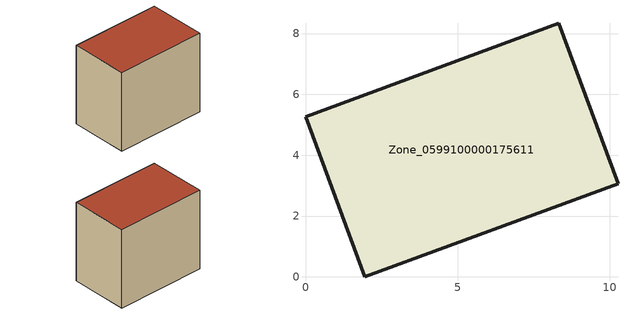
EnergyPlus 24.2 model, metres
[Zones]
Zone_0599100000175611
 floor ground (C_G): 0,5.27 8.32,8.34 10.27,3.06 1.95,0 z0.45
 wall outside (C_F): 10.27,3.06 8.32,8.34 0,5.27 1.95,0 10.27,3.06 z0.45:8.29
 roof outside (C_R): 8.32,8.34 0,5.27 1.95,0 10.27,3.06 z8.29
[BUILDING]
Pand.0599100000175611: North Axis=0; Terrain=City; Loads Convergence Tolerance Value=0.04; Temperature Convergence Tolerance Value=0.4; Solar Distribution=FullExterior; Maximum Number of Warmup Days=25; Minimum Number of Warmup Days=1
[Site:Location]
Rotterdam.The.Hague.AP_ZH_NLD Design_Conditions: Latitude=51.96; Longitude=4.45; Time Zone=1; Elevation=-4.5
[SITE:GROUNDTEMPERATURE:BUILDINGSURFACE]
18, 18, 18, 18, 18, 18, 18, 18, 18, 18, 18, 18
[MATERIAL] Thermal Absorptance=0.9; Solar Absorptance=0.7; Visible Absorptance=0.7
Name | Roughness | Thickness | Conductivity | Density | Specific Heat
G.TC.1975-1991 | MediumSmooth | 0.15 | 0.288461 | 540 | 1210
F.TC.1975-1991 | Rough | 0.3 | 0.230769 | 1920 | 840
R.TC.1975-1991 | MediumRough | 0.2 | 0.153846 | 1500 | 1000
[CONSTRUCTION]
C_G: G.TC.1975-1991
C_F: F.TC.1975-1991
C_R: R.TC.1975-1991
[ZONE]
Zone_0599100000175611: Type=1; Multiplier=1; Ceiling Height=Autocalculate; Volume=Autocalculate; Floor Area=autocalculate; Part of Total Floor Area=Yes
[ZONEINFILTRATION:DESIGNFLOWRATE]
Infil_Zone_0599100000175611: Zone or ZoneList or Space or SpaceList=Zone_0599100000175611; Schedule=AlwaysOn; Design Flow Rate Calculation Method=Flow/Area; Flow Rate per Floor Area=0.003; Constant Term Coefficient=1; Temperature Term Coefficient=0; Velocity Term Coefficient=0; Velocity Squared Term Coefficient=0
[HVACTEMPLATE:ZONE:IDEALLOADSAIRSYSTEM]
Zone_0599100000175611: Maximum Heating Supply Air Temperature=50; Minimum Cooling Supply Air Temperature=13; Maximum Heating Supply Air Humidity Ratio=0.0156; Minimum Cooling Supply Air Humidity Ratio=0.0077; Heating Limit=NoLimit; Cooling Limit=NoLimit; Dehumidification Control Type=ConstantSensibleHeatRatio; Cooling Sensible Heat Ratio=0.7; Dehumidification Setpoint=60; Humidification Control Type=None; Humidification Setpoint=30; Outdoor Air Method=None; Outdoor Air Flow Rate per Person=0.00944; Outdoor Air Flow Rate per Zone Floor Area=0; Outdoor Air Flow Rate per Zone=0; Demand Controlled Ventilation Type=None; Outdoor Air Economizer Type=NoEconomizer; Heat Recovery Type=None; Sensible Heat Recovery Effectiveness=0.7; Latent Heat Recovery Effectiveness=0.65
[ZONECONTROL:THERMOSTAT]
ThermostatControl_Zone_0599100000175611: Zone or ZoneList=Zone_0599100000175611; Control Type Schedule=DualSetpointControlType; Control 1=Thermostat_Zone_0599100000175611; Temperature Difference Between Cutout And Setpoint=0
[THERMOSTATSETPOINT:DUALSETPOINT]
Thermostat_Zone_0599100000175611: Heating Setpoint Temperature Schedule=HeatingSetpoint_Zone_0599100000175611; Cooling Setpoint Temperature Schedule=CoolingSetpoint_Zone_0599100000175611
[SCHEDULE:COMPACT]
HeatingSetpoint_Zone_0599100000175611: Through: 12/31, For: AllDays, Until: 24:00, 21
CoolingSetpoint_Zone_0599100000175611: Through: 12/31, For: AllDays, Until: 24:00, 24
DualSetpointControlType: Through: 12/31, For: AllDays, Until: 24:00, 4
AlwaysOn: Through: 12/31, For: AllDays, Until: 24:00, 1
